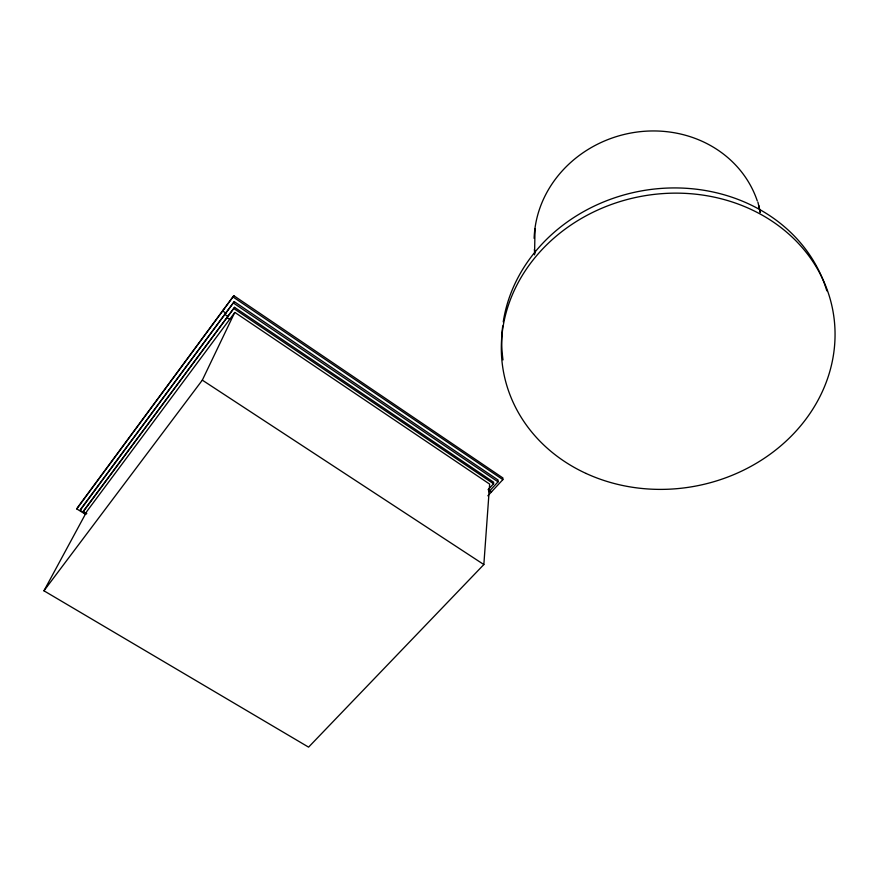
<?xml version="1.0" encoding="UTF-8"?>
<svg xmlns="http://www.w3.org/2000/svg" width="879" height="879" viewBox="0 0 879 879"><rect width="100%" height="100%" fill="white"/><g stroke="black" fill="none" stroke-linecap="round" stroke-linejoin="round"><path stroke-width="1.32" d="M534.553 254.833L535.036 228.573M487.834 495.8L502.854 479.637L502.942 477.989L233.836 295.696L77.715 507.293L76.792 508.941L85.735 514.402M488.801 491.8L498.041 481.846L498.151 480.055L234.253 301.629L81.143 508.545L80.165 510.325L85.955 513.863M488.054 489.713L493.558 483.78L493.657 482.23L234.561 307.342L84.23 509.963L83.395 511.501L86.801 513.589M483.846 564.549L489.647 484.12L234.847 312.397L87.01 511.171L43.95 590.798L308.584 747.139L483.846 564.549L202.324 380.146L234.649 312.649M83.395 511.501L234.561 307.342M80.165 510.325L234.253 301.629M76.792 508.941L233.836 295.696M223.53 309.672L222.837 311.056L225.804 313.045L225.068 314.55L227.837 316.407L227.2 317.704L229.661 319.363M43.95 590.798L202.324 380.146M488.922 489.999L491.57 491.779M233.935 308.628L493.558 483.78M233.166 297.058L502.854 479.637M233.539 303.101L498.041 481.846M757.896 202.104L760.346 212.553M758.885 205.664L760.093 212.224M502.997 359.907A165.955 146.386 -10.8 0 1 502.7 325.977M503.249 321.901A165.955 146.386 -10.8 0 1 656.844 188.787A165.955 146.386 -10.8 0 1 826.831 290.839M534.806 253.405A114.808 105.03 -15.5 0 1 534.399 249.361M534.135 238.374A114.808 105.03 -15.5 0 1 632.858 132.674A114.808 105.03 -15.5 0 1 757.269 200.873M586.073 473.451A167.504 147.397 -10.6 0 0 835.05 333.097A167.504 147.397 -10.6 0 0 583.436 217.289A167.504 147.397 -10.6 0 0 586.073 473.451"/></g></svg>
